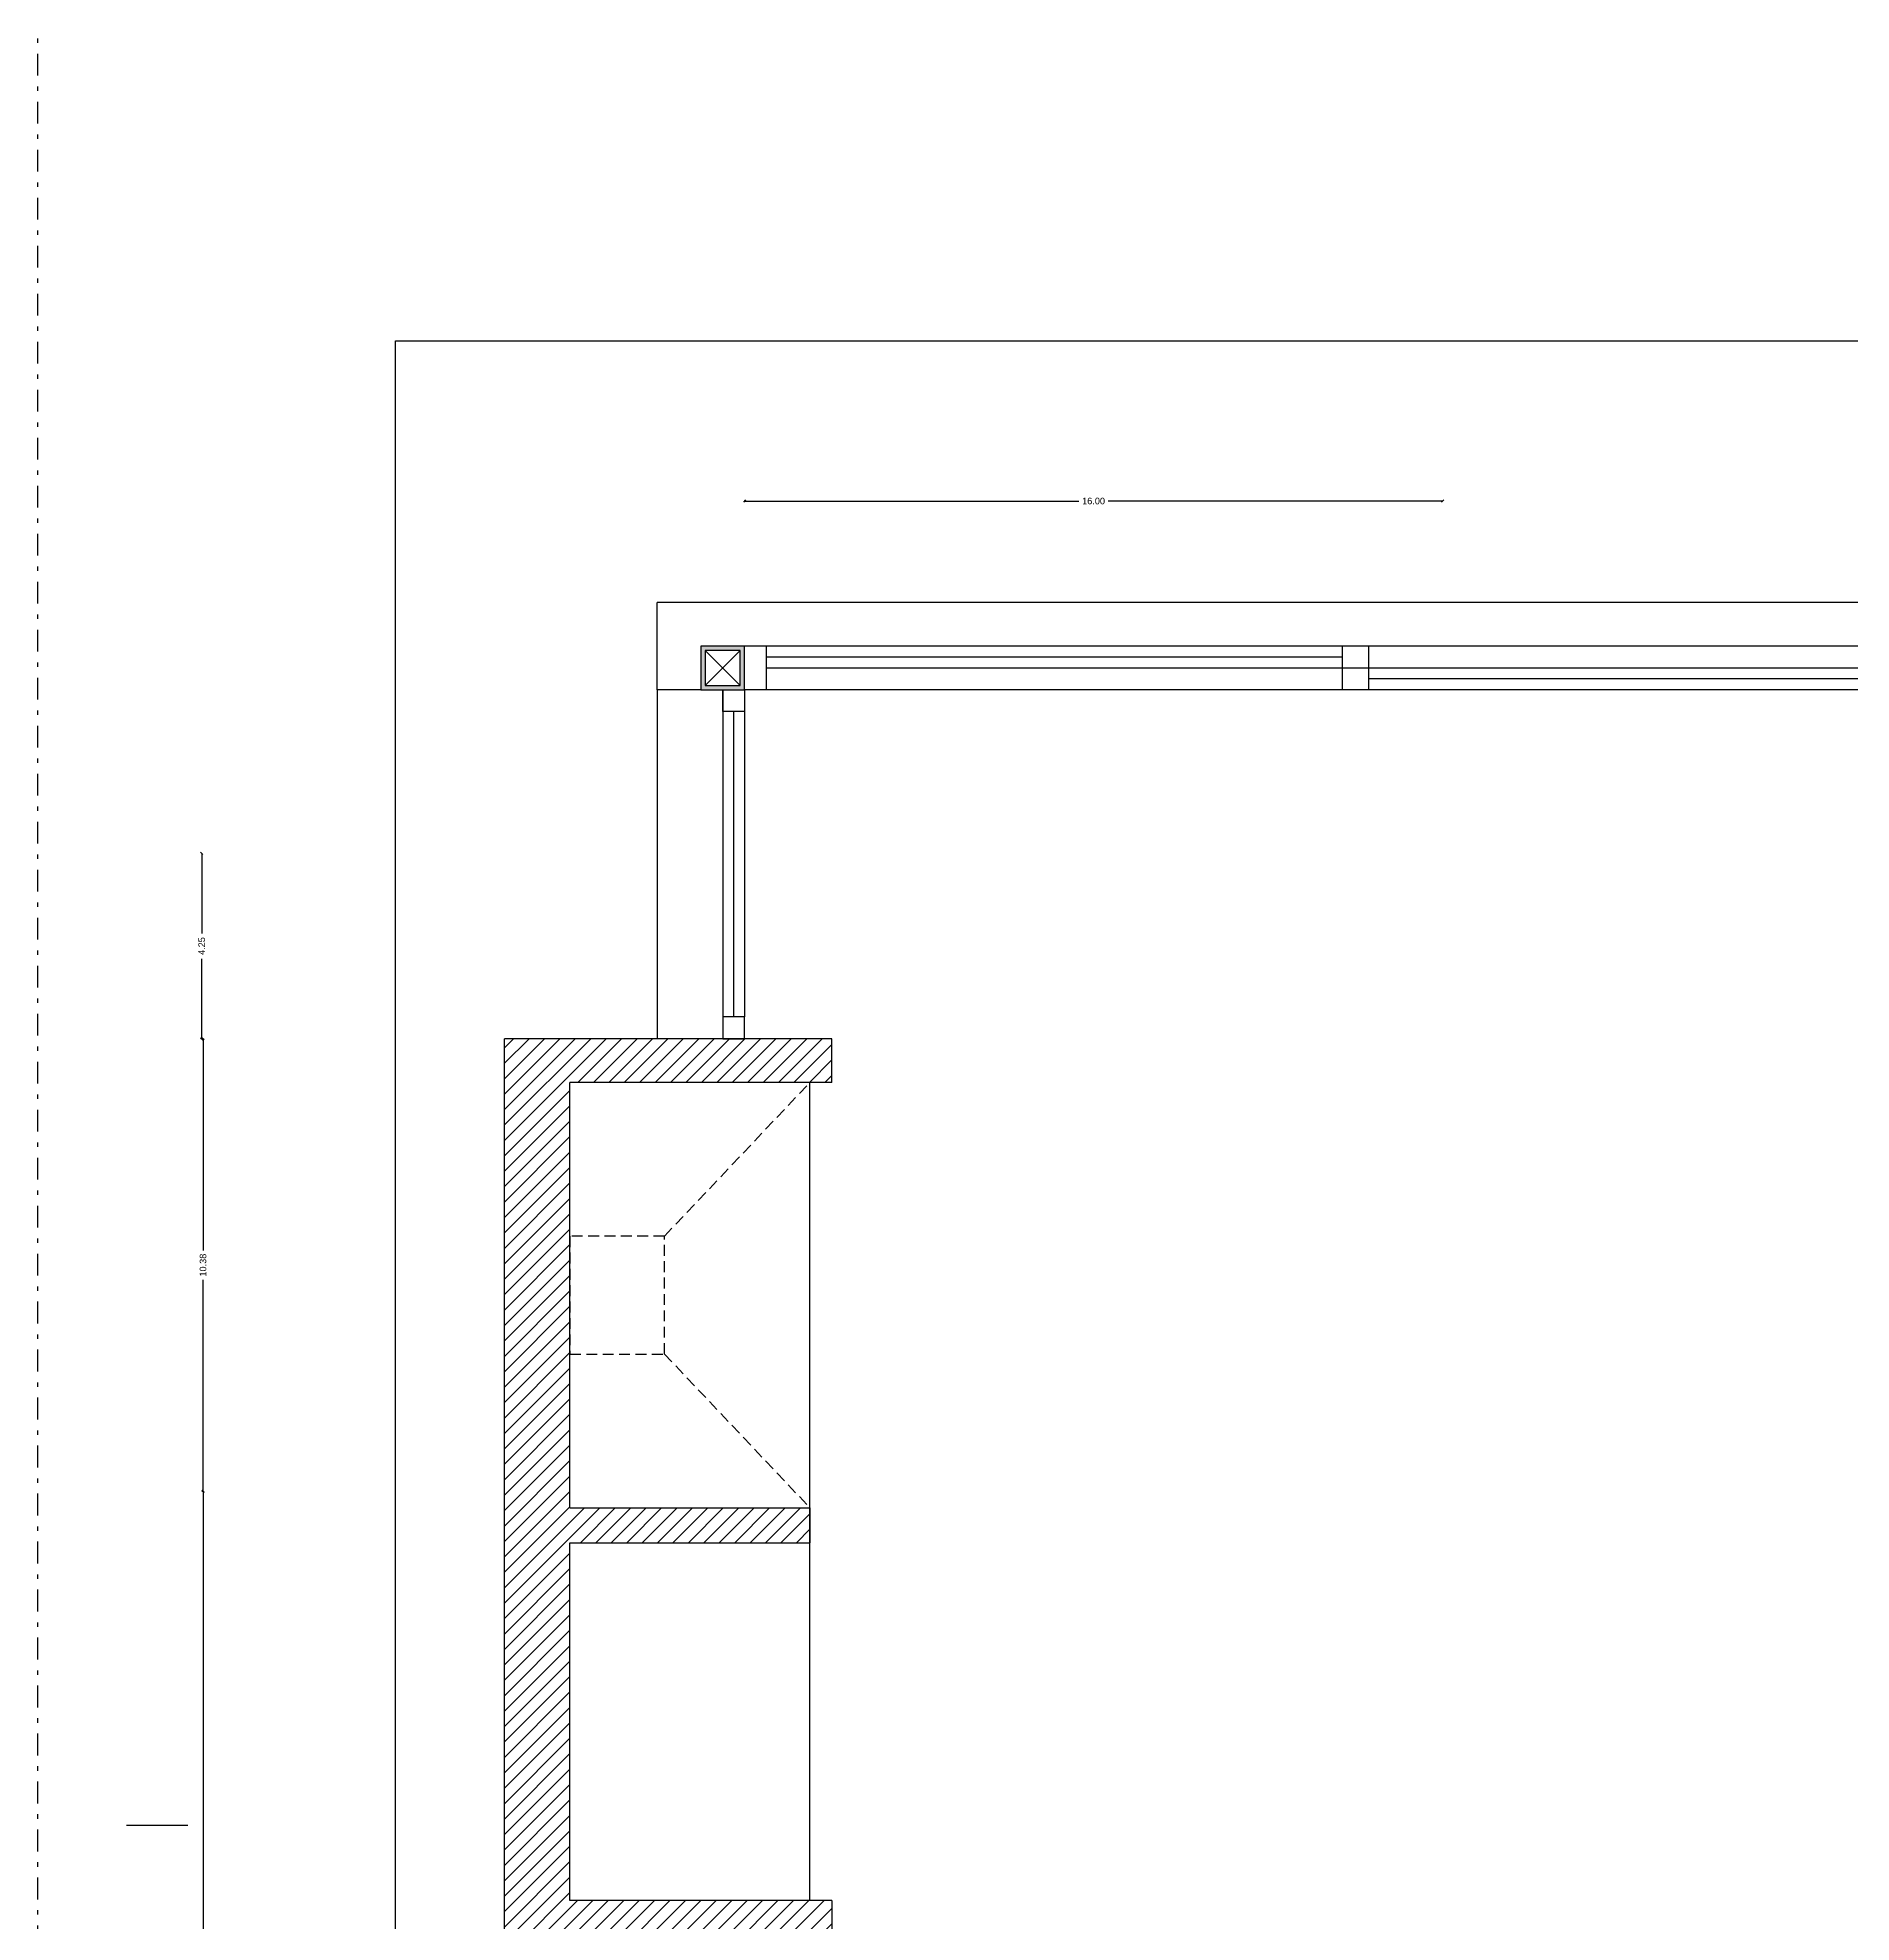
# Model space of a CAD drawing. Header units: millimetres. Extents: x -269 to 325, y -184 to 236.
# Drawn here: x -11.67 to 29.9, y 50.34 to 93.54 of the extents above; entities that cross this region are included whole.
import ezdxf

# ---------------------------------------------------------------- set-up
doc = ezdxf.new("R2010")
doc.units = ezdxf.units.MM
for name, pattern in [('ACAD_ISO10W100', [18, 12, -3, 0, -3]), ('RAYITAS', [0.375, 0.25, -0.125]), ('TRAZO_Y_PUNTO', [1, 0.5, -0.25, 0, -0.25])]:
    doc.linetypes.add(name, pattern=pattern)
doc.layers.add('00 - COTAS E', color=142, linetype='Continuous', lineweight=0)
for name, color, linetype in [('01', 1, 'Continuous'), ('02', 2, 'Continuous'), ('a futuro', 2, 'RAYITAS'), ('Cotas', 1, 'Continuous'), ('Eje Medianero', 2, 'ACAD_ISO10W100'), ('Equipamiento', 8, 'Continuous'), ('Hatch', 8, 'Continuous'), ('muros', 5, 'Continuous')]:
    doc.layers.add(name, color=color, linetype=linetype)
doc.styles.add('arial', font='arial.ttf', dxfattribs={"height": 0.15})
doc.dimstyles.new('cota50', dxfattribs={"dimtxt": 0.15, "dimasz": 0.05, "dimexe": 0, "dimexo": 0.2125, "dimgap": 0.09, "dimtad": 0, "dimzin": 0, "dimdsep": 46, "dimtxsty": 'arial', "dimblk": 'OBLIQUE', "dimcen": 0.09, "dimse1": 1, "dimse2": 1, "dimclrd": 1, "dimclre": 1, "dimclrt": 1, "dimadec": 0, "dimazin": 0, "dimtfac": 1, "dimtofl": 0, "dimtmove": 0, "dimatfit": 3, "dimldrblk": 'OBLIQUE', "dimfxl": 0, "dimtolj": 1, "dimtzin": 0, "dimarcsym": 0})

# ---------------------------------------------------------------- blocks, each defined once
blk = doc.blocks.new('PERFIL 10')
at = {"layer": 'Hatch'}
h = blk.add_hatch(color=256, dxfattribs=at)
h.dxf.hatch_style = 1
h.paths.add_polyline_path([(288.1204, 173.4378), (288.0204, 173.4378), (288.0204, 173.3378), (288.1204, 173.3378)])
h.paths.add_polyline_path([(288.1104, 173.4278), (288.1104, 173.3478), (288.0304, 173.3478), (288.0304, 173.4278)], flags=16)
at = {"layer": '02'}
for points in [[(288.0204, 173.4378), (288.1204, 173.4378), (288.1204, 173.3378), (288.0204, 173.3378)], [(288.0304, 173.4278), (288.1104, 173.4278), (288.1104, 173.3478), (288.0304, 173.3478)]]:
    blk.add_lwpolyline(points, close=True, dxfattribs=at)
blk = doc.blocks.new('shgfshfdgre')
at = {"layer": '01'}
for p, q in [((81.0388, 46.2248), (81.1188, 46.3048)), ((81.0388, 46.3048), (81.1188, 46.2248))]:
    blk.add_line(p, q, dxfattribs=at)
at = {"layer": 'a futuro', "xscale": -1}
blk.add_blockref('PERFIL 10', (369.1492, -127.123), dxfattribs=at)
blk = doc.blocks.new('_Oblique')
at = {"layer": 'Cotas', "color": 0, "lineweight": -2}
blk.add_line((-0.5, -0.5), (0.5, 0.5), dxfattribs=at)
blk = doc.blocks.new('*D90')
at = {"layer": '00 - COTAS E', "color": 1, "lineweight": -2, "transparency": 16777216}
for p, q in [((-7.88, 70.59), (-7.88, 65.738)), ((-7.88, 60.215), (-7.88, 65.066))]:
    blk.add_line(p, q, dxfattribs=at)
at = {"layer": 'DEFPOINTS', "color": 0, "transparency": 16777216}
for p in [(-0.969, 70.59), (-7.88, 60.215), (-0.969, 60.215)]:
    blk.add_point(p, dxfattribs=at)
at = {"layer": '00 - COTAS E', "color": 1, "lineweight": -2, "transparency": 16777216, "xscale": 0.05, "yscale": 0.05, "zscale": 0.05}
for p, rotation in [((-7.88, 70.59), 90), ((-7.88, 60.215), 270)]:
    blk.add_blockref('_Oblique', p, dxfattribs=dict(at, rotation=rotation))
at = {"layer": '00 - COTAS E', "color": 1, "transparency": 16777216, "insert": (-7.88, 65.402), "char_height": 0.15, "attachment_point": 5, "rotation": 90, "style": 'arial'}
blk.add_mtext('\\A1;10.38', dxfattribs=at)
blk = doc.blocks.new('*D91')
at = {"layer": '00 - COTAS E', "color": 1, "lineweight": -2, "transparency": 16777216}
for p, q in [((-7.88, 60.215), (-7.88, 49.84)), ((-7.88, 49.84), (-7.88, 46.901))]:
    blk.add_line(p, q, dxfattribs=at)
at = {"layer": 'DEFPOINTS', "color": 0, "transparency": 16777216}
for p in [(-0.969, 60.215), (-7.88, 49.84), (-0.969, 49.84)]:
    blk.add_point(p, dxfattribs=at)
at = {"layer": '00 - COTAS E', "color": 1, "lineweight": -2, "transparency": 16777216, "xscale": 0.05, "yscale": 0.05, "zscale": 0.05}
for p, rotation in [((-7.88, 60.215), 90), ((-7.88, 49.84), 270)]:
    blk.add_blockref('_Oblique', p, dxfattribs=dict(at, rotation=rotation))
at = {"layer": '00 - COTAS E', "color": 1, "transparency": 16777216, "insert": (-7.88, 46.565), "char_height": 0.15, "attachment_point": 5, "rotation": 90, "style": 'arial'}
blk.add_mtext('\\A1;10.38', dxfattribs=at)
blk = doc.blocks.new('*D92')
at = {"layer": '00 - COTAS E', "color": 1, "lineweight": -2, "transparency": 16777216}
for p, q in [((4.531, 82.915), (12.195, 82.915)), ((20.531, 82.915), (12.867, 82.915))]:
    blk.add_line(p, q, dxfattribs=at)
at = {"layer": 'DEFPOINTS', "color": 0, "transparency": 16777216}
for p in [(4.531, 82.915), (4.531, 78.34), (20.531, 19.04)]:
    blk.add_point(p, dxfattribs=at)
at = {"layer": '00 - COTAS E', "color": 1, "lineweight": -2, "transparency": 16777216, "xscale": 0.05, "yscale": 0.05, "zscale": 0.05, "rotation": 180}
blk.add_blockref('_Oblique', (4.531, 82.915), dxfattribs=at)
at = {"layer": '00 - COTAS E', "color": 1, "lineweight": -2, "transparency": 16777216, "xscale": 0.05, "yscale": 0.05, "zscale": 0.05}
blk.add_blockref('_Oblique', (20.531, 82.915), dxfattribs=at)
at = {"layer": '00 - COTAS E', "color": 1, "transparency": 16777216, "insert": (12.531, 82.915), "char_height": 0.15, "attachment_point": 5, "style": 'arial'}
blk.add_mtext('\\A1;16.00', dxfattribs=at)
blk = doc.blocks.new('*D93')
at = {"layer": '00 - COTAS E', "color": 1, "lineweight": -2, "transparency": 16777216}
for p, q in [((-7.91, 74.84), (-7.91, 73.003)), ((-7.91, 70.59), (-7.91, 72.426))]:
    blk.add_line(p, q, dxfattribs=at)
at = {"layer": 'DEFPOINTS', "color": 0, "transparency": 16777216}
for p in [(4.031, 74.84), (-7.91, 70.59), (4.031, 70.59)]:
    blk.add_point(p, dxfattribs=at)
at = {"layer": '00 - COTAS E', "color": 1, "lineweight": -2, "transparency": 16777216, "xscale": 0.05, "yscale": 0.05, "zscale": 0.05}
for p, rotation in [((-7.91, 74.84), 90), ((-7.91, 70.59), 270)]:
    blk.add_blockref('_Oblique', p, dxfattribs=dict(at, rotation=rotation))
at = {"layer": '00 - COTAS E', "color": 1, "transparency": 16777216, "insert": (-7.91, 72.715), "char_height": 0.15, "attachment_point": 5, "rotation": 90, "style": 'arial'}
blk.add_mtext('\\A1;4.25', dxfattribs=at)

msp = doc.modelspace()

# ---------------------------------------------------------------- hatches: boundary and pattern name
at = {"layer": 'Hatch'}
h = msp.add_hatch(dxfattribs=at)
h.set_pattern_fill('ANSI31', color=256, scale=2, style=0)
h.set_pattern_definition([(45, (-1250.98112, -476.0581), (-0.176776695, 0.176776695), [])])
h.paths.add_polyline_path([(0.531, 69.59), (6.531, 69.59), (6.531, 70.59), (-0.969, 70.59), (-0.969, 49.84), (6.531, 49.84), (6.531, 50.84), (0.531, 50.84), (0.531, 59.04), (6.031, 59.04), (6.031, 59.84), (0.531, 59.84)])

# ---------------------------------------------------------------- linework, layer by layer
at = {"color": 3}
msp.add_line((-9.63, 52.566), (-8.23, 52.566), dxfattribs=at)
at = {"layer": '01'}
for p, q in [((-3.469, 86.59), (40.531, 86.59)), ((-3.469, 29.54), (-3.469, 86.59)), ((32.531, 79.59), (4.531, 79.59)), ((5.031, 78.59), (5.031, 79.59)), ((18.231, 79.59), (18.231, 78.59)), ((18.831, 79.59), (18.831, 78.59)), ((18.231, 79.34), (5.031, 79.34)), ((5.031, 79.09), (32.031, 79.09)), ((32.031, 78.84), (18.831, 78.84)), ((2.531, 78.59), (2.531, 70.59)), ((3.531, 78.59), (2.531, 78.59)), ((4.031, 78.59), (4.031, 71.09)), ((4.531, 78.59), (4.531, 71.09)), ((32.531, 78.59), (4.531, 78.59)), ((4.281, 78.09), (4.281, 71.09)), ((6.031, 50.84), (6.031, 69.59))]:
    msp.add_line(p, q, dxfattribs=at)
for points in [[(4.031, 78.59), (4.531, 78.59), (4.531, 78.09), (4.031, 78.09)], [(4.031, 70.59), (4.531, 70.59), (4.531, 71.09), (4.031, 71.09)]]:
    msp.add_lwpolyline(points, close=True, dxfattribs=at)
at = {"layer": 'a futuro'}
for p, q in [((2.696, 66.065), (6.031, 69.59)), ((2.696, 63.365), (6.031, 59.84))]:
    msp.add_line(p, q, dxfattribs=at)
msp.add_lwpolyline([(2.696, 66.065), (0.531, 66.065), (0.531, 63.365), (2.696, 63.365)], close=True, dxfattribs=at)
at = {"layer": 'Eje Medianero', "linetype": 'TRAZO_Y_PUNTO'}
msp.add_line((-11.669, -88.835), (-11.669, 191.165), dxfattribs=at)
at = {"layer": 'Equipamiento'}
for p in [(34.531, 80.59), (2.531, 78.59)]:
    msp.add_line(p, (2.531, 80.59), dxfattribs=at)
at = {"layer": 'muros'}
for p, q in [((-0.969, 49.84), (-0.969, 70.59)), ((6.531, 70.59), (-0.969, 70.59)), ((6.531, 69.59), (6.531, 70.59)), ((0.531, 59.84), (0.531, 69.59)), ((6.531, 69.59), (0.531, 69.59)), ((0.531, 59.84), (6.031, 59.84)), ((6.031, 59.84), (6.031, 59.04)), ((0.531, 50.84), (0.531, 59.04)), ((0.531, 59.04), (6.031, 59.04)), ((6.531, 50.84), (0.531, 50.84)), ((6.531, 50.84), (6.531, 49.84))]:
    msp.add_line(p, q, dxfattribs=at)

# ---------------------------------------------------------------- block references
at = {"layer": 'Hatch', "xscale": 10, "yscale": 10, "zscale": 10}
msp.add_blockref('shgfshfdgre', (-806.757, -383.558), dxfattribs=at)

# ---------------------------------------------------------------- dimensions: what is measured, and where the dimension line sits
at = {"layer": '00 - COTAS E'}
dim = msp.add_linear_dim(base=(4.531, 82.915), p1=(20.531, 19.04), p2=(4.531, 78.34), dimstyle='cota50', dxfattribs=at)
dim.commit()
dim.dimension.update_dxf_attribs({"geometry": '*D92', "text_midpoint": (12.531, 82.915), "dimtype": 160})
for base, p1, p2, picture, middle in [((-7.91, 70.59), (4.031, 74.84), (4.031, 70.59), '*D93', (-7.91, 72.715)), ((-7.880184708, 49.839745414), (-0.969063285, 60.214745414), (-0.969063285, 49.839745414), '*D91', (-7.880184708, 46.56525701))]:
    dim = msp.add_linear_dim(base=base, p1=p1, p2=p2, angle=90, dimstyle='cota50', dxfattribs=at)
    dim.commit()
    dim.dimension.update_dxf_attribs({"geometry": picture, "text_midpoint": middle, "dimtype": 160})
dim = msp.add_linear_dim(base=(-7.880184708, 60.214745414), p1=(-0.969063285, 70.589745414), p2=(-0.969063285, 60.214745414), angle=90, dimstyle='cota50', dxfattribs=at)
dim.commit()
dim.dimension.update_dxf_attribs({"geometry": '*D90', "text_midpoint": (-7.880184708, 65.402245414)})

doc.saveas('drawing.dxf')
